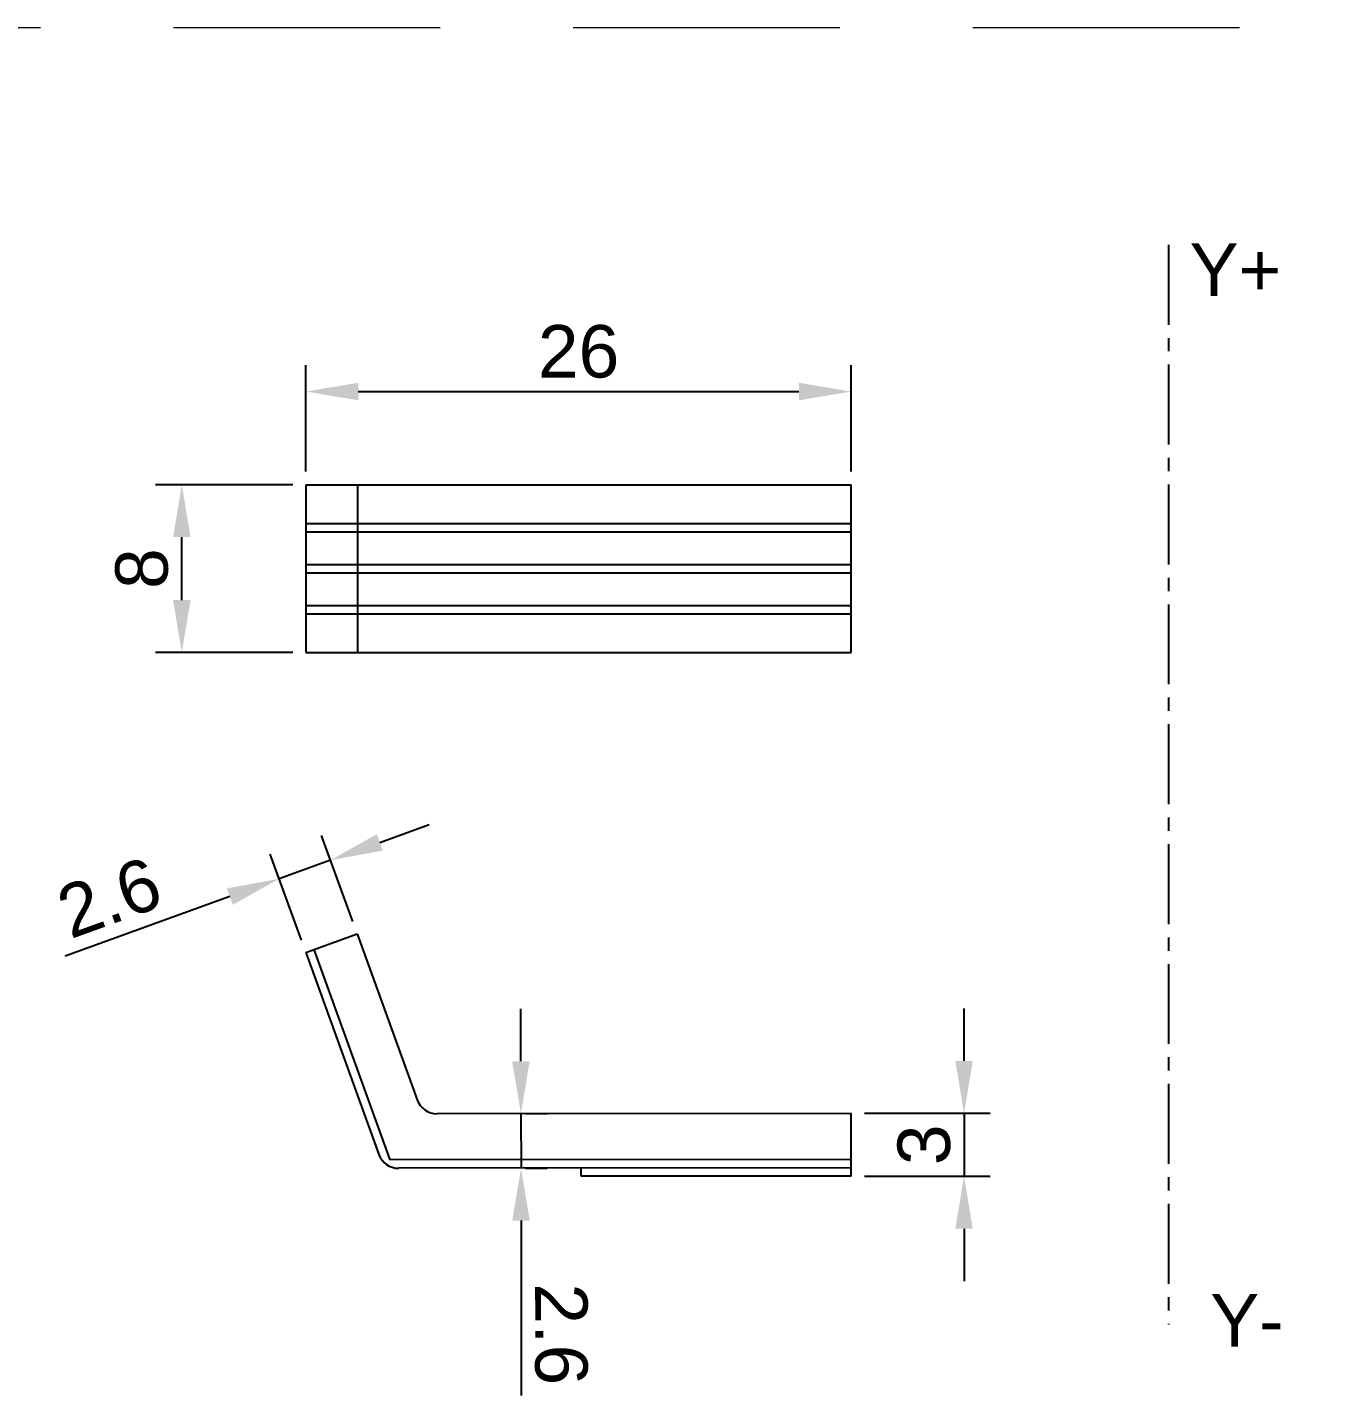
# Model space of a CAD drawing. Header units: millimetres. Extents: x 1233 to 2351, y 1180 to 1535.
# Drawn here: x 1982.1 to 2043.9, y 1376.9 to 1442.2 of the extents above; entities that cross this region are included whole.
import ezdxf
from ezdxf.enums import TextEntityAlignment as Align

# ---------------------------------------------------------------- set-up
doc = ezdxf.new("R2010")
doc.units = ezdxf.units.MM
doc.linetypes.add('CENTER2', pattern=[28.575, 19.05, -3.175, 3.175, -3.175])
doc.linetypes.add('HIDDEN', pattern=[9.525, 6.35, -3.175])
for name, color, linetype in [('Center Line', 2, 'CENTER2'), ('Dimension', 3, 'Continuous'), ('Text', 4, 'Continuous')]:
    doc.layers.add(name, color=color, linetype=linetype)
doc.styles.get("Standard").update_dxf_attribs({"font": 'arial.ttf'})
doc.styles.add('样式 1', font='romant.shx')
doc.dimstyles.new('ISO-25$0', dxfattribs={"dimtxt": 2.5, "dimasz": 2.5, "dimexe": 0.5, "dimexo": 1, "dimgap": 1, "dimtad": 0, "dimtih": 1, "dimtoh": 1, "dimdec": 1, "dimzin": 10, "dimdsep": 46, "dimlunit": 6, "dimtxsty": '样式 1', "dimcen": 0, "dimclrd": 256, "dimclre": 256, "dimclrt": 7, "dimazin": 0, "dimtfac": 1, "dimtdec": 1, "dimtofl": 0, "dimtmove": 0, "dimatfit": 0, "dimfxl": 1, "dimtolj": 1, "dimtzin": 10, "dimarcsym": 0})

# ---------------------------------------------------------------- blocks, each defined once
blk = doc.blocks.new('*D214')
at = {"layer": 'Defpoints', "color": 0, "transparency": 16777216}
for p in [(1989.414, 1420.354), (1995.325, 1420.354), (1995.325, 1412.354)]:
    blk.add_point(p, dxfattribs=at)
at = {"layer": 'Dimension', "color": 0, "lineweight": -2, "transparency": 16777216}
for p, q in [((1994.7, 1420.354), (1988.164, 1420.354)), ((1989.414, 1414.854), (1989.414, 1417.854)), ((1994.7, 1412.354), (1988.164, 1412.354))]:
    blk.add_line(p, q, dxfattribs=at)
at = {"layer": 'Dimension', "color": 0, "transparency": 16777216}
for points in [[(1988.997, 1417.854), (1989.831, 1417.854), (1989.414, 1420.354)], [(1988.997, 1414.854), (1989.831, 1414.854), (1989.414, 1412.354)]]:
    blk.add_solid(points, dxfattribs=at)
at = {"layer": 'Dimension', "color": 0, "transparency": 16777216, "insert": (1987.512, 1416.354), "char_height": 2.5, "attachment_point": 5, "rotation": 90}
blk.add_mtext('8', dxfattribs=at)
blk = doc.blocks.new('*D215')
at = {"layer": 'Defpoints', "color": 0, "transparency": 16777216}
for p in [(2021.325, 1424.796), (1995.325, 1420.354), (2021.325, 1420.354)]:
    blk.add_point(p, dxfattribs=at)
at = {"layer": 'Dimension', "color": 0, "lineweight": -2, "transparency": 16777216}
for p, q in [((1995.325, 1420.979), (1995.325, 1426.046)), ((2021.325, 1420.979), (2021.325, 1426.046)), ((1997.825, 1424.796), (2018.825, 1424.796))]:
    blk.add_line(p, q, dxfattribs=at)
at = {"layer": 'Dimension', "color": 0, "transparency": 16777216}
for points in [[(1997.825, 1425.212), (1997.825, 1424.379), (1995.325, 1424.796)], [(2018.825, 1425.212), (2018.825, 1424.379), (2021.325, 1424.796)]]:
    blk.add_solid(points, dxfattribs=at)
at = {"layer": 'Dimension', "color": 0, "transparency": 16777216, "insert": (2008.325, 1426.697), "char_height": 2.5, "attachment_point": 5}
blk.add_mtext('26', dxfattribs=at)
blk = doc.blocks.new('*D216')
at = {"layer": 'Defpoints', "color": 0, "transparency": 16777216}
for p in [(1994.057, 1401.569), (1997.771, 1398.944), (1995.325, 1398.06)]:
    blk.add_point(p, dxfattribs=at)
at = {"layer": 'Dimension', "color": 0, "lineweight": -2, "transparency": 16777216}
for p, q in [((1998.853, 1403.303), (2001.204, 1404.153)), ((1997.558, 1399.532), (1996.077, 1403.629)), ((1995.113, 1398.648), (1993.632, 1402.745)), ((1996.502, 1402.453), (1994.057, 1401.569)), ((1991.706, 1400.72), (1983.86, 1397.883))]:
    blk.add_line(p, q, dxfattribs=at)
at = {"layer": 'Dimension', "color": 0, "transparency": 16777216}
for points in [[(1998.711, 1403.695), (1998.995, 1402.911), (1996.502, 1402.453)], [(1991.564, 1401.111), (1991.847, 1400.328), (1994.057, 1401.569)]]:
    blk.add_solid(points, dxfattribs=at)
at = {"layer": 'Dimension', "color": 0, "transparency": 16777216, "insert": (1985.961, 1400.665), "char_height": 2.5, "attachment_point": 5, "rotation": 19.87488}
blk.add_mtext('2.6', dxfattribs=at)
blk = doc.blocks.new('*D217')
at = {"layer": 'Defpoints', "color": 0, "transparency": 16777216}
for p in [(2021.325, 1390.386), (2021.325, 1387.386), (2026.699, 1387.386)]:
    blk.add_point(p, dxfattribs=at)
at = {"layer": 'Dimension', "color": 0, "lineweight": -2, "transparency": 16777216}
for p, q in [((2026.699, 1392.886), (2026.699, 1395.386)), ((2021.95, 1390.386), (2027.949, 1390.386)), ((2026.699, 1390.386), (2026.699, 1387.386)), ((2021.95, 1387.386), (2027.949, 1387.386)), ((2026.699, 1384.886), (2026.699, 1382.386))]:
    blk.add_line(p, q, dxfattribs=at)
at = {"layer": 'Dimension', "color": 0, "transparency": 16777216}
for points in [[(2026.283, 1392.886), (2027.116, 1392.886), (2026.699, 1390.386)], [(2026.283, 1384.886), (2027.116, 1384.886), (2026.699, 1387.386)]]:
    blk.add_solid(points, dxfattribs=at)
at = {"layer": 'Dimension', "color": 0, "transparency": 16777216, "insert": (2024.797, 1388.886), "char_height": 2.5, "attachment_point": 5, "rotation": 90}
blk.add_mtext('3', dxfattribs=at)
blk = doc.blocks.new('*D218')
at = {"layer": 'Defpoints', "color": 0, "transparency": 16777216}
for p in [(2005.17, 1390.37), (2005.173, 1387.77), (2005.581, 1387.77)]:
    blk.add_point(p, dxfattribs=at)
at = {"layer": 'Dimension', "color": 0, "lineweight": -2, "transparency": 16777216}
for p, q in [((2005.576, 1392.87), (2005.574, 1395.37)), ((2005.579, 1390.37), (2005.581, 1387.77)), ((2005.795, 1390.37), (2006.829, 1390.371)), ((2005.798, 1387.77), (2006.831, 1387.771)), ((2005.584, 1385.27), (2005.592, 1376.928))]:
    blk.add_line(p, q, dxfattribs=at)
at = {"layer": 'Dimension', "color": 0, "transparency": 16777216}
for points in [[(2005.993, 1392.871), (2005.159, 1392.87), (2005.579, 1390.37)], [(2006, 1385.271), (2005.167, 1385.27), (2005.581, 1387.77)]]:
    blk.add_solid(points, dxfattribs=at)
at = {"layer": 'Dimension', "color": 0, "transparency": 16777216, "insert": (2007.49, 1379.851), "char_height": 2.5, "attachment_point": 5, "rotation": 270.05599}
blk.add_mtext('2.6', dxfattribs=at)

msp = doc.modelspace()

# ---------------------------------------------------------------- linework, layer by layer
at = {"color": 1, "linetype": 'HIDDEN', "lineweight": 9, "ltscale": 2}
msp.add_line((1950.92215, 1442.15708), (2142.73228, 1442.15708), dxfattribs=at)
for p, q in [((1995.32542, 1420.35448), (1995.32542, 1412.35448)), ((1995.32542, 1420.35448), (2021.3251, 1420.35448)), ((1997.80069, 1412.35448), (1997.80069, 1420.35448)), ((2021.3251, 1412.35448), (2021.3251, 1420.35448)), ((2021.3251, 1418.49575), (1995.31235, 1418.49575)), ((2021.3251, 1418.09575), (1995.31235, 1418.09575)), ((2021.3251, 1416.53951), (1995.32542, 1416.53951)), ((2021.3251, 1416.13951), (1995.32542, 1416.13951)), ((2021.3251, 1414.58328), (1995.31235, 1414.58328)), ((2021.3251, 1414.18328), (1995.31235, 1414.18328)), ((1995.32542, 1412.35448), (2021.3251, 1412.35448)), ((1995.32542, 1398.0599), (1997.77056, 1398.94381)), ((1997.77056, 1398.94381), (2000.63275, 1391.02624)), ((1995.32542, 1398.0599), (1998.80862, 1388.42446)), ((1995.70159, 1398.19588), (1999.32818, 1388.16381)), ((2021.3251, 1390.38551), (2001.57417, 1390.36621)), ((2021.3251, 1387.38579), (2021.3251, 1390.38551)), ((2021.3251, 1388.18531), (1999.32818, 1388.16381)), ((2021.31075, 1387.7855), (1999.75004, 1387.76442)), ((2008.45266, 1387.38554), (2008.45266, 1387.77293)), ((2021.31075, 1387.38554), (2008.45266, 1387.38554))]:
    msp.add_line(p, q)
for centre in [(2001.57319, 1391.36621), (1999.74906, 1388.76442)]:
    msp.add_arc(centre, 1, 199.8748808, 270.0559918)
at = {"layer": 'Center Line', "ltscale": 0.2}
msp.add_line((2036.44998, 1431.79282), (2036.44998, 1380.31667), dxfattribs=at)

# ---------------------------------------------------------------- texts
at = {"layer": 'Text'}
for s, p in [('Y+', (2039.63545, 1430.60396)), ('Y-', (2040.18173, 1380.51523))]:
    msp.add_text(s, height=2.5, dxfattribs=at).set_placement(p, align=Align.MIDDLE_CENTER)

# ---------------------------------------------------------------- dimensions: what is measured, and where the dimension line sits
at = {"layer": 'Dimension'}
dim = msp.add_linear_dim(base=(2021.3251, 1424.79572), p1=(1995.32542, 1420.35448), p2=(2021.3251, 1420.35448), dimstyle='ISO-25$0', override={"dimexe": 1.25, "dimexo": 0.625, "dimgap": 0.625, "dimtad": 1, "dimtih": 0, "dimtoh": 0, "dimdec": 0, "dimzin": 8, "dimlunit": 2, "dimtxsty": 'Standard', "dimcen": 2.5, "dimclrd": 0, "dimclre": 0, "dimclrt": 0, "dimadec": 0, "dimtp": 0.2, "dimtm": 0.2, "dimtdec": 2, "dimtofl": 1, "dimatfit": 3, "dimtolj": 0, "dimtzin": 8}, dxfattribs=at)
dim.commit()
dim.dimension.update_dxf_attribs({"geometry": '*D215', "text_midpoint": (2008.32526, 1426.69715)})
dim = msp.add_linear_dim(base=(1989.41392, 1420.35448), p1=(1995.32542, 1412.35448), p2=(1995.32542, 1420.35448), angle=90, dimstyle='ISO-25$0', override={"dimexe": 1.25, "dimexo": 0.625, "dimgap": 0.625, "dimtad": 1, "dimtih": 0, "dimtoh": 0, "dimdec": 0, "dimzin": 8, "dimlunit": 2, "dimtxsty": 'Standard', "dimcen": 2.5, "dimclrd": 0, "dimclre": 0, "dimclrt": 0, "dimadec": 0, "dimtp": 0.2, "dimtm": 0.2, "dimtdec": 2, "dimtofl": 1, "dimatfit": 3, "dimtolj": 0, "dimtzin": 8}, dxfattribs=at)
dim.commit()
dim.dimension.update_dxf_attribs({"geometry": '*D214', "text_midpoint": (1987.51249, 1416.35448)})
for p1, p2, distance, picture, middle in [((1997.77056, 1398.94381), (1995.32542, 1398.0599), -3.73181, '*D216', (1985.9609, 1400.66466)), ((2005.17043, 1390.36972), (2005.17297, 1387.76972), 0.40811, '*D218', (2007.49025, 1379.85077)), ((2021.3251, 1390.38551), (2021.3251, 1387.38554), 5.37413, '*D217', (2024.79694, 1388.88552))]:
    dim = msp.add_aligned_dim(p1=p1, p2=p2, distance=distance, dimstyle='ISO-25$0', override={"dimexe": 1.25, "dimexo": 0.625, "dimgap": 0.625, "dimtad": 1, "dimtih": 0, "dimtoh": 0, "dimzin": 8, "dimlunit": 2, "dimtxsty": 'Standard', "dimcen": 2.5, "dimclrd": 0, "dimclre": 0, "dimclrt": 0, "dimadec": 0, "dimtp": 0.2, "dimtm": 0.2, "dimtdec": 2, "dimtofl": 1, "dimatfit": 3, "dimtolj": 0, "dimtzin": 8}, dxfattribs=at)
    dim.commit()
    dim.dimension.update_dxf_attribs({"geometry": picture, "text_midpoint": middle})

doc.saveas('drawing.dxf')
